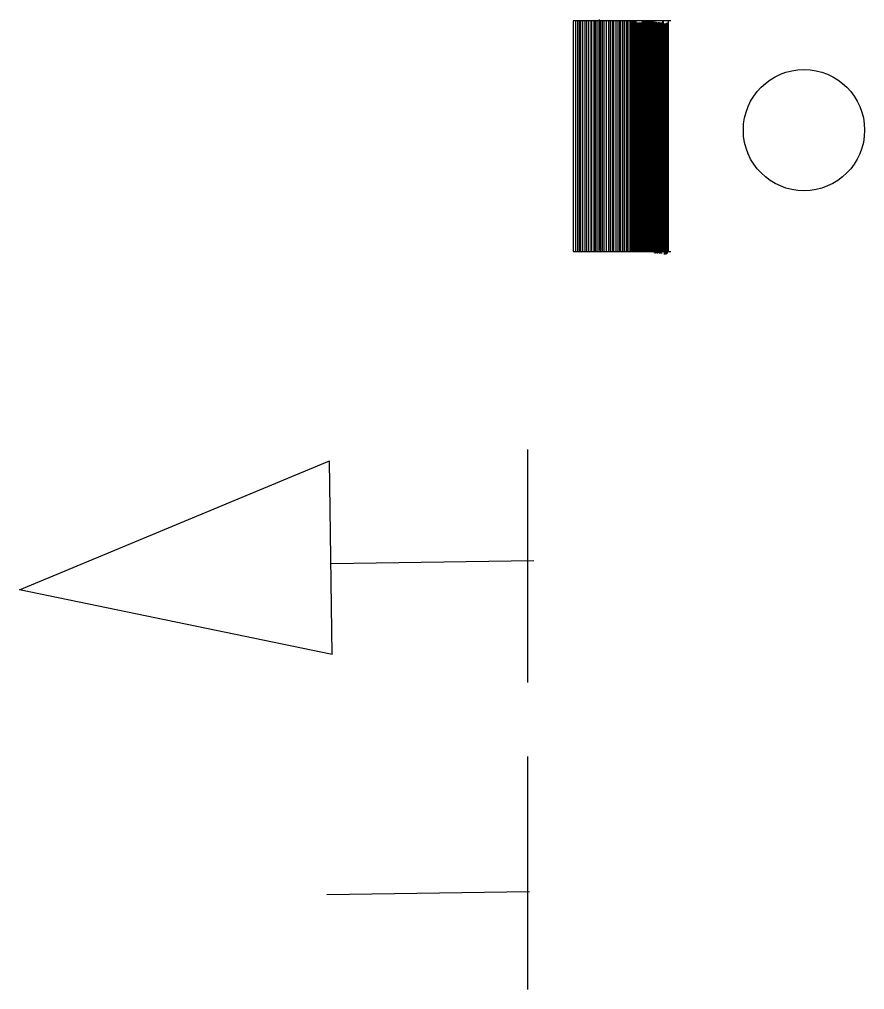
# Model space of a CAD drawing. Extents: x -2017610 to 288295, y -481381 to 250994.
# Drawn here: x -543157 to -541561, y -351255 to -349423 of the extents above; entities that cross this region are included whole.
import ezdxf

# ---------------------------------------------------------------- set-up
doc = ezdxf.new("R2010")
doc.units = 0
doc.header["$LTSCALE"] = 7
doc.header["$MEASUREMENT"] = 0
doc.layers.add('DIM', color=1, linetype='CONTINUOUS')

msp = doc.modelspace()

# ---------------------------------------------------------------- linework, layer by layer
at = {"layer": 'DIM', "color": 4}
for p, q in [((-542111.2, -349425.5), (-542111.2, -349861.4)), ((-541927, -349425.5), (-542111.2, -349425.5)), ((-542106.5, -349860.8), (-542106.5, -349424.9)), ((-542102.3, -349861.4), (-542102.3, -349425.5)), ((-542099.4, -349861.4), (-542099.4, -349425.5)), ((-542097, -349861.4), (-542097, -349425.5)), ((-542092.8, -349861.4), (-542092.8, -349425.5)), ((-542088.7, -349861.4), (-542088.7, -349425.5)), ((-542085.3, -349861.4), (-542085.3, -349425.5)), ((-542081.7, -349861.4), (-542081.7, -349425.5)), ((-542077.4, -349861.4), (-542077.4, -349425.5)), ((-542076, -349861.4), (-542076, -349425.5)), ((-542071.8, -349861.4), (-542071.8, -349425.5)), ((-542069.1, -349861.4), (-542069.1, -349424.9)), ((-542066, -349861.4), (-542066, -349424.9)), ((-542062, -349861.4), (-542062, -349425.5)), ((-542061.5, -349859), (-542061.5, -349423.1)), ((-542059, -349861.4), (-542059, -349425.5)), ((-542056.1, -349860.8), (-542056.1, -349424.9)), ((-542052.5, -349861.4), (-542052.5, -349425.5)), ((-542048.5, -349861.4), (-542048.5, -349425.5)), ((-542044.3, -349861.4), (-542044.3, -349425.5)), ((-542040.7, -349861.4), (-542040.7, -349424.9)), ((-542037.1, -349861.4), (-542037.1, -349424.9)), ((-542034.3, -349860.2), (-542034.3, -349425.5)), ((-542030, -349861.4), (-542030, -349425.5)), ((-542026.5, -349861.4), (-542026.5, -349425.5)), ((-542023.5, -349861.4), (-542023.5, -349425.5)), ((-542021.4, -349861.4), (-542021.4, -349425.5)), ((-542017.8, -349861.4), (-542017.8, -349425.5)), ((-542014.4, -349861.4), (-542014.4, -349425.5)), ((-542010.8, -349860.8), (-542010.8, -349424.9)), ((-542008.7, -349861.4), (-542008.7, -349425.5)), ((-542005.7, -349861.4), (-542005.7, -349425.5)), ((-542002.7, -349861.4), (-542002.7, -349425.5)), ((-542001.1, -349861), (-542001.1, -349425.1)), ((-542000, -349861.4), (-542000, -349425.5)), ((-541998.7, -349860), (-541998.7, -349425.5)), ((-541997.1, -349860.8), (-541997.1, -349425.5)), ((-541995.6, -349861.1), (-541995.6, -349425.5)), ((-541994.3, -349861.4), (-541994.3, -349425.5)), ((-541993.3, -349861.4), (-541993.3, -349425.5)), ((-541992.1, -349861.5), (-541992.1, -349425.5)), ((-541990.7, -349861.4), (-541990.7, -349428.9)), ((-541989.6, -349861.4), (-541989.6, -349428.9)), ((-541988.1, -349862), (-541988.1, -349429.5)), ((-541986.5, -349861.3), (-541986.5, -349428.7)), ((-541985.4, -349861.3), (-541985.4, -349428.7)), ((-541983.9, -349861.4), (-541983.9, -349428.9)), ((-541982.2, -349861.5), (-541982.2, -349429)), ((-541980.7, -349861.4), (-541980.7, -349425.5)), ((-541979.2, -349861), (-541979.2, -349425.1)), ((-541978.1, -349861.1), (-541978.1, -349425.2)), ((-541977.1, -349861.4), (-541977.1, -349425.5)), ((-541975.6, -349861.6), (-541975.6, -349425.7)), ((-541974.7, -349861.6), (-541974.7, -349425.7)), ((-541974.1, -349862), (-541974.1, -349426.1)), ((-541972.7, -349861.4), (-541972.7, -349425.5)), ((-541971.7, -349861.4), (-541971.7, -349425.5)), ((-541970.4, -349861.4), (-541970.4, -349425.5)), ((-541969.2, -349861.4), (-541969.2, -349425.5)), ((-541968.3, -349861.1), (-541968.3, -349425.2)), ((-541967.5, -349861.4), (-541967.5, -349425.5)), ((-541966.6, -349861.3), (-541966.6, -349425.3)), ((-541965.6, -349861.4), (-541965.6, -349425.5)), ((-541964.7, -349861.4), (-541964.7, -349425.5)), ((-541963.7, -349861), (-541963.7, -349425.5)), ((-541962.5, -349861.4), (-541962.5, -349425.5)), ((-541961.6, -349861.5), (-541961.6, -349425.5)), ((-541960.3, -349861.7), (-541960.3, -349425.5)), ((-541958.5, -349863.2), (-541958.5, -349427.3)), ((-541956.7, -349865), (-541956.7, -349429.1)), ((-541955.1, -349863.7), (-541955.1, -349427.8)), ((-541953.9, -349864.5), (-541953.9, -349428.6)), ((-541951.3, -349865), (-541951.3, -349429.1)), ((-541949.4, -349864.1), (-541949.4, -349428.2)), ((-541947.7, -349865), (-541947.7, -349429.1)), ((-541945.5, -349865), (-541945.5, -349429.1)), ((-541943.8, -349865), (-541943.8, -349429.1)), ((-541942.3, -349860.6), (-541942.3, -349424.7)), ((-541940.6, -349860.6), (-541940.6, -349424.7)), ((-541933.3, -349865), (-541933.3, -349429.1)), ((-541931.1, -349861.4), (-541931.1, -349425.5)), ((-541938.7, -349866.8), (-541938.7, -349430.9)), ((-541938.3, -349867.2), (-541938.3, -349431.3)), ((-541936.6, -349866.8), (-541936.6, -349430.9)), ((-541935.3, -349866.3), (-541935.3, -349430.4)), ((-542111.2, -349861.4), (-541927, -349861.4)), ((-542111.2, -349861.4), (-542102.3, -349861.4)), ((-542097, -349861.4), (-542066, -349861.4)), ((-542197.5, -350235.4), (-542197.5, -350675.4)), ((-543157.4, -350500.4), (-542571.5, -350256.6)), ((-542566.3, -350622.7), (-542571.5, -350256.6)), ((-542185.9, -350445.7), (-542568.7, -350451.1)), ((-542566.3, -350622.7), (-543157.4, -350500.4)), ((-542197.5, -350815.4), (-542197.5, -351255.4)), ((-542193.8, -351071.1), (-542576.6, -351076.6))]:
    msp.add_line(p, q, dxfattribs=at)
msp.add_circle((-541675.4, -349632.2), 114.5, dxfattribs=at)

doc.saveas('drawing.dxf')
